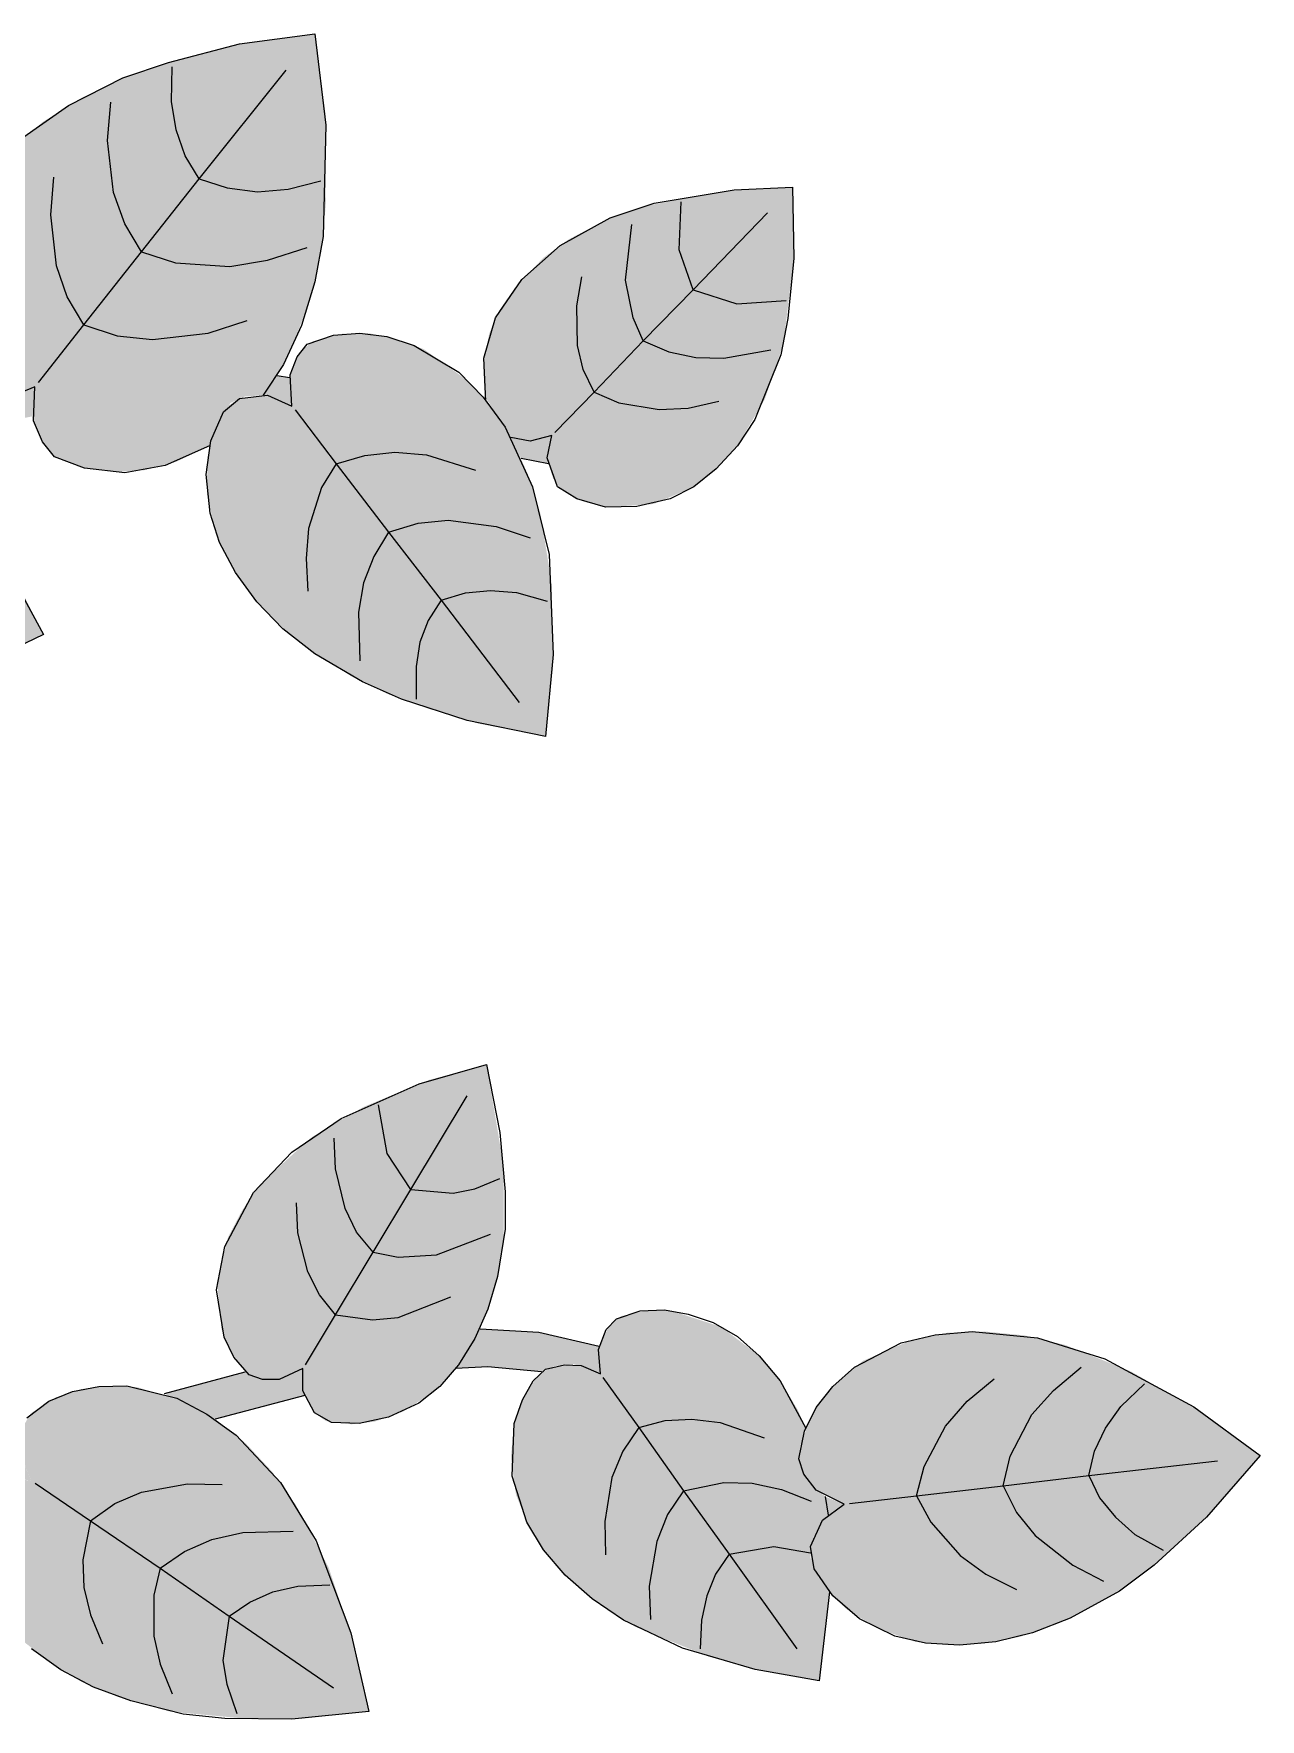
# Model space of a CAD drawing. Header units: metres. Extents: x 0 to 8.79, y -6.64 to 2.65.
# Drawn here: x 3.3716 to 3.5632, y -5.7589 to -5.4955 of the extents above; entities that cross this region are included whole.
import ezdxf

# ---------------------------------------------------------------- set-up
doc = ezdxf.new("R2010")
doc.units = ezdxf.units.M
doc.layers.add('VEG-HOJAS', color=117, linetype='Continuous', lineweight=18, true_color=0x2e5e38)
doc.layers.add('VEG-NERVIOS', color=115, linetype='Continuous', lineweight=9, true_color=0x528c5c)
doc.layers.add('VEG-RELLENO', color=253, linetype='Continuous', true_color=0x96c896)

# ---------------------------------------------------------------- blocks, each defined once
blk = doc.blocks.new('VEG_Pothos_colgante_PLANTA')
at = {"layer": 'VEG-RELLENO', "true_color": 0x5f9058}
h = blk.add_hatch(color=83, dxfattribs=at)
h.dxf.hatch_style = 1
h.paths.add_polyline_path([(0.2155, 0.2501), (0.2171, 0.2379), (0.2172, 0.2235), (0.2165, 0.216), (0.2149, 0.209), (0.2116, 0.2003), (0.2084, 0.1948), (0.2074, 0.1936), (0.2045, 0.1934), (0.2023, 0.1924), (0.2006, 0.19), (0.199, 0.1857), (0.1938, 0.1832), (0.1889, 0.1819), (0.1842, 0.1816), (0.1795, 0.1822), (0.1748, 0.184), (0.1729, 0.1863), (0.1713, 0.1903), (0.1717, 0.1949), (0.1668, 0.1933), (0.1626, 0.194), (0.1603, 0.1957), (0.1578, 0.2002), (0.1567, 0.2046), (0.1564, 0.2092), (0.157, 0.2142), (0.1579, 0.2176), (0.1603, 0.2226), (0.1637, 0.2276), (0.1679, 0.2322), (0.1731, 0.2364), (0.1791, 0.2401), (0.1855, 0.2432), (0.1926, 0.2456), (0.2037, 0.2485)])
h.paths.add_polyline_path([(0.1869, 0.2033), (0.1931, 0.2103), (0.1979, 0.218), (0.2018, 0.2262), (0.2043, 0.2351), (0.1982, 0.2281), (0.1934, 0.2204), (0.1895, 0.2122)], flags=0)
at = {"layer": 'VEG-RELLENO', "true_color": 0xced696}
h = blk.add_hatch(color=71, dxfattribs=at)
h.dxf.hatch_style = 1
h.paths.add_polyline_path([(0.1869, 0.2033), (0.1895, 0.2122), (0.1934, 0.2204), (0.1982, 0.2281), (0.2043, 0.2351), (0.2018, 0.2262), (0.1979, 0.218), (0.1931, 0.2103)])
at = {"layer": 'VEG-RELLENO', "true_color": 0x6ca464}
h = blk.add_hatch(color=83, dxfattribs=at)
h.dxf.hatch_style = 1
h.paths.add_polyline_path([(0.2901, 0.2261), (0.2903, 0.215), (0.2887, 0.2017), (0.2858, 0.193), (0.2815, 0.1857), (0.2782, 0.1821), (0.2747, 0.1793), (0.2684, 0.1766), (0.2609, 0.1761), (0.2574, 0.177), (0.254, 0.1788), (0.2527, 0.1806), (0.2519, 0.1832), (0.2525, 0.1873), (0.2491, 0.1864), (0.2461, 0.187), (0.242, 0.1935), (0.2418, 0.1982), (0.2427, 0.2032), (0.2443, 0.2069), (0.2468, 0.2105), (0.2512, 0.2151), (0.2552, 0.218), (0.2616, 0.2213), (0.2667, 0.2231), (0.2795, 0.2255)])
h.paths.add_polyline_path([(0.2626, 0.1946), (0.269, 0.1977), (0.2748, 0.2017), (0.28, 0.2063), (0.2845, 0.2119), (0.278, 0.2087), (0.2723, 0.2047), (0.2671, 0.2001)], flags=0)
at = {"layer": 'VEG-RELLENO', "true_color": 0xced696}
h = blk.add_hatch(color=71, dxfattribs=at)
h.dxf.hatch_style = 1
h.paths.add_polyline_path([(0.2626, 0.1946), (0.2671, 0.2001), (0.2723, 0.2047), (0.278, 0.2087), (0.2845, 0.2119), (0.28, 0.2063), (0.2748, 0.2017), (0.269, 0.1977)])
at = {"layer": 'VEG-RELLENO', "true_color": 0x699f61}
h = blk.add_hatch(color=83, dxfattribs=at)
h.dxf.hatch_style = 1
h.paths.add_polyline_path([(0.2515, 0.1403), (0.241, 0.1423), (0.2333, 0.1446), (0.2269, 0.1469), (0.221, 0.1498), (0.2137, 0.1545), (0.2091, 0.1585), (0.2052, 0.1628), (0.2021, 0.1675), (0.2, 0.1721), (0.1986, 0.1782), (0.1987, 0.1839), (0.1996, 0.1878), (0.2017, 0.1918), (0.2037, 0.1931), (0.2081, 0.1936), (0.2119, 0.1919), (0.2116, 0.1968), (0.2131, 0.2003), (0.2151, 0.202), (0.2197, 0.2032), (0.2239, 0.2033), (0.2281, 0.2024), (0.2325, 0.2008), (0.2392, 0.196), (0.243, 0.1918), (0.2462, 0.1869), (0.2487, 0.1814), (0.2507, 0.1752), (0.2525, 0.1641), (0.2527, 0.1512)])
h.paths.add_polyline_path([(0.2213, 0.1806), (0.2244, 0.1726), (0.2286, 0.1653), (0.2337, 0.1586), (0.2398, 0.1526), (0.2368, 0.1606), (0.2326, 0.1679), (0.2275, 0.1746)], flags=0)
at = {"layer": 'VEG-RELLENO', "true_color": 0x87a96a}
h = blk.add_hatch(color=63, dxfattribs=at)
h.dxf.hatch_style = 1
h.paths.add_polyline_path([(0.0488, 0.0737), (0.0612, 0.0966), (0.0651, 0.0959), (0.0634, 0.093), (0.0633, 0.0903), (0.064, 0.0888), (0.0508, 0.0655), (0.0504, 0.0688)])
h.paths.add_polyline_path([(0.0714, 0.1184), (0.0794, 0.1327), (0.0824, 0.1331), (0.0849, 0.1355), (0.0858, 0.1369), (0.0863, 0.14), (0.0899, 0.1374), (0.0791, 0.1204)])
h.paths.add_polyline_path([(0.1009, 0.1617), (0.1136, 0.1736), (0.1199, 0.1779), (0.1224, 0.1743), (0.1194, 0.1737), (0.1169, 0.1719), (0.1152, 0.1694), (0.115, 0.1669), (0.107, 0.1596), (0.1024, 0.1543)])
h.paths.add_polyline_path([(0.15, 0.1914), (0.1616, 0.1945), (0.1643, 0.1936), (0.1674, 0.1933), (0.1717, 0.1949), (0.1713, 0.1903), (0.1601, 0.188), (0.1503, 0.1852), (0.1423, 0.1887)])
h.paths.add_polyline_path([(0.2115, 0.1964), (0.2119, 0.1919), (0.2074, 0.1936), (0.2096, 0.1967)])
h.paths.add_polyline_path([(0.2477, 0.1837), (0.2461, 0.187), (0.2491, 0.1864), (0.2525, 0.1873), (0.252, 0.1829)])
h.paths.add_polyline_path([(0.0383, 0.0535), (0.0418, 0.0514), (0.0382, 0.0509)])
at = {"layer": 'VEG-RELLENO', "true_color": 0x689d60}
h = blk.add_hatch(color=83, dxfattribs=at)
h.dxf.hatch_style = 1
h.paths.add_polyline_path([(0.1731, 0.1562), (0.158, 0.1495), (0.1467, 0.1466), (0.1394, 0.1463), (0.1344, 0.1468), (0.1297, 0.148), (0.1255, 0.1499), (0.122, 0.1523), (0.1184, 0.1563), (0.1161, 0.1607), (0.1152, 0.1643), (0.1151, 0.1686), (0.116, 0.1708), (0.1189, 0.1735), (0.1224, 0.1743), (0.12, 0.1776), (0.1195, 0.1807), (0.1202, 0.1828), (0.1228, 0.1857), (0.1257, 0.1876), (0.1328, 0.1897), (0.1396, 0.1894), (0.1485, 0.1862), (0.1569, 0.1801), (0.1643, 0.1716), (0.169, 0.1643)])
h.paths.add_polyline_path([(0.1361, 0.1764), (0.1416, 0.1718), (0.1475, 0.1682), (0.1538, 0.1654), (0.1607, 0.1635), (0.1553, 0.1681), (0.1493, 0.1717), (0.143, 0.1745)], flags=0)
at = {"layer": 'VEG-RELLENO', "true_color": 0xced696}
h = blk.add_hatch(color=71, dxfattribs=at)
h.dxf.hatch_style = 1
h.paths.add_polyline_path([(0.2213, 0.1806), (0.2275, 0.1746), (0.2326, 0.1679), (0.2368, 0.1606), (0.2398, 0.1526), (0.2337, 0.1586), (0.2286, 0.1653), (0.2244, 0.1726)])
at = {"layer": 'VEG-RELLENO', "true_color": 0x5e8f58}
h = blk.add_hatch(color=83, dxfattribs=at)
h.dxf.hatch_style = 1
h.paths.add_polyline_path([(0.2423, 0.089), (0.245, 0.073), (0.245, 0.0614), (0.2436, 0.0541), (0.2419, 0.0492), (0.2397, 0.0448), (0.2369, 0.0409), (0.2339, 0.0378), (0.2293, 0.0348), (0.2248, 0.0332), (0.2212, 0.0328), (0.2172, 0.0333), (0.2154, 0.0346), (0.2136, 0.038), (0.2136, 0.0415), (0.2099, 0.0398), (0.2066, 0.0399), (0.2046, 0.041), (0.2023, 0.0443), (0.2009, 0.0476), (0.2002, 0.0551), (0.2019, 0.062), (0.2041, 0.0662), (0.2069, 0.0703), (0.2149, 0.0776), (0.2231, 0.0824), (0.2333, 0.0866)])
h.paths.add_polyline_path([(0.2229, 0.0506), (0.2265, 0.057), (0.229, 0.0637), (0.2307, 0.0707), (0.2313, 0.078), (0.2277, 0.0716), (0.2252, 0.0649), (0.2235, 0.0579)], flags=0)
at = {"layer": 'VEG-RELLENO', "true_color": 0xced696}
h = blk.add_hatch(color=71, dxfattribs=at)
h.dxf.hatch_style = 1
h.paths.add_polyline_path([(0.2229, 0.0506), (0.2235, 0.0579), (0.2252, 0.0649), (0.2277, 0.0716), (0.2313, 0.078), (0.2307, 0.0707), (0.229, 0.0637), (0.2265, 0.057)])
at = {"layer": 'VEG-RELLENO', "true_color": 0x5e8f58}
h = blk.add_hatch(color=83, dxfattribs=at)
h.dxf.hatch_style = 1
h.paths.add_polyline_path([(0.2943, -0.0073), (0.2843, -0.0055), (0.277, -0.0035), (0.2654, 0.0012), (0.2588, 0.0055), (0.2546, 0.0092), (0.2512, 0.0132), (0.2486, 0.0175), (0.2469, 0.0218), (0.2461, 0.0276), (0.2466, 0.0329), (0.2479, 0.0366), (0.2502, 0.0403), (0.2523, 0.0417), (0.2565, 0.0421), (0.2601, 0.0407), (0.2599, 0.0451), (0.2615, 0.0482), (0.2633, 0.0497), (0.2675, 0.0506), (0.2713, 0.0505), (0.279, 0.048), (0.2849, 0.0435), (0.2882, 0.0396), (0.2909, 0.0351), (0.2922, 0.0322), (0.2913, 0.0293), (0.2913, 0.0265), (0.2929, 0.0236), (0.2952, 0.0215), (0.2957, 0.0186), (0.2934, 0.0152), (0.2929, 0.012), (0.294, 0.0092), (0.2959, 0.0066)])
h.paths.add_polyline_path([(0.2749, 0.0348), (0.2772, 0.0274), (0.2807, 0.0206), (0.2849, 0.0143), (0.2901, 0.0086), (0.2878, 0.016), (0.2843, 0.0228), (0.2802, 0.0291)], flags=0)
at = {"layer": 'VEG-RELLENO', "true_color": 0x87a96a}
h = blk.add_hatch(color=63, dxfattribs=at)
h.dxf.hatch_style = 1
h.paths.add_polyline_path([(0.0784, 0.0022), (0.0866, 0.0032), (0.0882, -0.0006), (0.0844, -0.0008), (0.0822, -0.002), (0.0808, -0.0035), (0.0734, -0.0041)])
h.paths.add_polyline_path([(0.1141, 0.0088), (0.1171, 0.007), (0.1191, 0.0069), (0.1219, 0.0077), (0.1243, 0.0099), (0.1259, 0.0059), (0.1166, 0.0033), (0.1107, 0.008)])
h.paths.add_polyline_path([(0.1485, 0.0194), (0.1694, 0.0284), (0.1711, 0.024), (0.1677, 0.0245), (0.1646, 0.0236), (0.1622, 0.0217), (0.1613, 0.0182), (0.1454, 0.0119)])
h.paths.add_polyline_path([(0.192, 0.0376), (0.2046, 0.041), (0.2066, 0.0399), (0.2099, 0.0398), (0.2136, 0.0415), (0.2139, 0.0373), (0.1999, 0.0336)])
h.paths.add_polyline_path([(0.2413, 0.0477), (0.2505, 0.0472), (0.2599, 0.045), (0.2601, 0.0407), (0.2559, 0.0422), (0.253, 0.0419), (0.2509, 0.041), (0.2425, 0.0418), (0.2375, 0.0415)])
h.paths.add_polyline_path([(0.2982, 0.0203), (0.2957, 0.0186), (0.2952, 0.0215)])
at = {"layer": 'VEG-RELLENO', "true_color": 0x669b5f}
h = blk.add_hatch(color=83, dxfattribs=at)
h.dxf.hatch_style = 1
h.paths.add_polyline_path([(0.3632, 0.0279), (0.3561, 0.0196), (0.3501, 0.0139), (0.3448, 0.0093), (0.3393, 0.0056), (0.3315, 0.0016), (0.3257, -0.0004), (0.3199, -0.0015), (0.3143, -0.0017), (0.3093, -0.0012), (0.3032, 0.001), (0.2984, 0.004), (0.2955, 0.0071), (0.2931, 0.0111), (0.2929, 0.0137), (0.2948, 0.0178), (0.2982, 0.0203), (0.2938, 0.0225), (0.2915, 0.0257), (0.2911, 0.0283), (0.2925, 0.0329), (0.2946, 0.0366), (0.2975, 0.0397), (0.3011, 0.0427), (0.3088, 0.046), (0.3143, 0.0471), (0.3201, 0.0473), (0.3263, 0.0467), (0.3327, 0.0452), (0.3431, 0.041), (0.3543, 0.0345)])
h.paths.add_polyline_path([(0.3133, 0.0189), (0.3219, 0.0192), (0.3302, 0.0208), (0.3383, 0.0233), (0.346, 0.0272), (0.3373, 0.0269), (0.329, 0.0254), (0.321, 0.0228)], flags=0)
at = {"layer": 'VEG-RELLENO', "true_color": 0x64985d}
h = blk.add_hatch(color=83, dxfattribs=at)
h.dxf.hatch_style = 1
h.paths.add_polyline_path([(0.2239, -0.0121), (0.2136, -0.0132), (0.2058, -0.0133), (0.1928, -0.0121), (0.1847, -0.0098), (0.1791, -0.0075), (0.1742, -0.0045), (0.1699, -0.0011), (0.1665, 0.0025), (0.1633, 0.0077), (0.1615, 0.0129), (0.1612, 0.0168), (0.1619, 0.021), (0.1633, 0.0228), (0.1671, 0.0244), (0.1711, 0.024), (0.1694, 0.0285), (0.1698, 0.0323), (0.1711, 0.0345), (0.175, 0.037), (0.179, 0.0383), (0.1831, 0.0388), (0.1877, 0.0386), (0.1955, 0.0362), (0.2002, 0.0334), (0.2047, 0.0298), (0.2088, 0.0254), (0.2125, 0.0202), (0.2176, 0.0105), (0.2216, -0.0015)])
h.paths.add_polyline_path([(0.1831, 0.0158), (0.1883, 0.0092), (0.1944, 0.0036), (0.201, -0.0013), (0.2086, -0.0051), (0.2034, 0.0016), (0.1973, 0.0072), (0.1906, 0.012)], flags=0)
at = {"layer": 'VEG-RELLENO', "true_color": 0xced696}
h = blk.add_hatch(color=71, dxfattribs=at)
h.dxf.hatch_style = 1
h.paths.add_polyline_path([(0.2749, 0.0348), (0.2802, 0.0291), (0.2843, 0.0228), (0.2878, 0.016), (0.2901, 0.0086), (0.2849, 0.0143), (0.2807, 0.0206), (0.2772, 0.0274)])
h = blk.add_hatch(color=71, dxfattribs=at)
h.dxf.hatch_style = 1
h.paths.add_polyline_path([(0.3133, 0.0189), (0.321, 0.0228), (0.329, 0.0254), (0.3373, 0.0269), (0.346, 0.0272), (0.3383, 0.0233), (0.3302, 0.0208), (0.3219, 0.0192)])
h = blk.add_hatch(color=71, dxfattribs=at)
h.dxf.hatch_style = 1
h.paths.add_polyline_path([(0.1831, 0.0158), (0.1906, 0.012), (0.1973, 0.0072), (0.2034, 0.0016), (0.2086, -0.0051), (0.201, -0.0013), (0.1944, 0.0036), (0.1883, 0.0092)])
at = {"layer": 'VEG-HOJAS'}
for points in [[(0.199, 0.1857), (0.1921, 0.1826), (0.1858, 0.1815), (0.1795, 0.1822), (0.1748, 0.184), (0.1729, 0.1863), (0.1715, 0.1896), (0.1717, 0.1949), (0.1681, 0.1934)], [(0.1695, 0.2336), (0.177, 0.2389), (0.1855, 0.2432), (0.1926, 0.2456), (0.2037, 0.2485), (0.2155, 0.2501), (0.2172, 0.2358), (0.2168, 0.2184), (0.2155, 0.2113), (0.2134, 0.2045), (0.2106, 0.1984), (0.2074, 0.1936)], [(0.2422, 0.1927), (0.2419, 0.1994), (0.2437, 0.2057), (0.2478, 0.2117), (0.2538, 0.217), (0.2616, 0.2213), (0.2685, 0.2236), (0.281, 0.2257), (0.2901, 0.2261), (0.2903, 0.215), (0.2894, 0.2056), (0.2883, 0.1999), (0.2842, 0.1898), (0.2815, 0.1857), (0.2782, 0.1821), (0.2747, 0.1793), (0.271, 0.1774), (0.2658, 0.1762), (0.2609, 0.1761), (0.2564, 0.1774), (0.2534, 0.1793), (0.2518, 0.1838), (0.2525, 0.1873), (0.2491, 0.1864), (0.2461, 0.187)], [(0.2096, 0.1967), (0.2115, 0.1964)], [(0.1664, 0.1685), (0.1731, 0.1562), (0.1631, 0.1514)], [(0.252, 0.1829), (0.2477, 0.1837)], [(0.2959, 0.0066), (0.2943, -0.0073), (0.2843, -0.0055), (0.2729, -0.0022), (0.2637, 0.0022), (0.2588, 0.0055), (0.2546, 0.0092), (0.2512, 0.0132), (0.2486, 0.0175), (0.2463, 0.0247), (0.2466, 0.0329), (0.2479, 0.0366), (0.2496, 0.0396), (0.2515, 0.0414), (0.2545, 0.0421), (0.2571, 0.042), (0.2601, 0.0407), (0.2598, 0.0445), (0.261, 0.0476), (0.2626, 0.0493), (0.2663, 0.0505), (0.2701, 0.0507), (0.2738, 0.05), (0.2777, 0.0487), (0.2815, 0.0465), (0.2849, 0.0435), (0.2882, 0.0396), (0.2922, 0.0322)], [(0.2413, 0.0477), (0.2505, 0.0472), (0.2599, 0.045)], [(0.192, 0.0376), (0.2046, 0.041)], [(0.2509, 0.041), (0.2425, 0.0418), (0.2375, 0.0415)], [(0.1705, 0.0338), (0.1739, 0.0364), (0.1776, 0.0379), (0.1817, 0.0387), (0.1861, 0.0388), (0.1939, 0.0369), (0.1986, 0.0344), (0.2032, 0.0311), (0.2101, 0.0237), (0.2157, 0.0146), (0.2211, 0.0002), (0.2239, -0.0121), (0.2119, -0.0133), (0.2014, -0.0132), (0.1949, -0.0125), (0.1867, -0.0104), (0.1809, -0.0083), (0.1758, -0.0056), (0.1712, -0.0023)], [(0.2139, 0.0373), (0.1999, 0.0336)], [(0.2952, 0.0215), (0.2957, 0.0186)]]:
    blk.add_lwpolyline(points, dxfattribs=at)
for points in [[(0.2515, 0.1403), (0.2393, 0.1428), (0.229, 0.1461), (0.2229, 0.1488), (0.2155, 0.1532), (0.2105, 0.1571), (0.2064, 0.1613), (0.2031, 0.1659), (0.2006, 0.1706), (0.1991, 0.1752), (0.1985, 0.1812), (0.1992, 0.1865), (0.2012, 0.191), (0.2037, 0.1931), (0.2081, 0.1936), (0.2119, 0.1919), (0.2116, 0.1968), (0.2127, 0.1996), (0.2143, 0.2016), (0.2184, 0.203), (0.2225, 0.2033), (0.2267, 0.2028), (0.231, 0.2014), (0.238, 0.1972), (0.2418, 0.1933), (0.2452, 0.1886), (0.2495, 0.1793), (0.2521, 0.1687), (0.2527, 0.1531)], [(0.2423, 0.089), (0.2444, 0.0784), (0.2452, 0.0691), (0.2452, 0.0633), (0.244, 0.0559), (0.2425, 0.0508), (0.2405, 0.0462), (0.2379, 0.0421), (0.235, 0.0387), (0.2317, 0.0361), (0.227, 0.0339), (0.2224, 0.0329), (0.2181, 0.0331), (0.2154, 0.0346), (0.2136, 0.038), (0.2136, 0.0415), (0.2099, 0.0398), (0.2073, 0.0398), (0.2052, 0.0405), (0.2028, 0.0433), (0.2013, 0.0464), (0.2001, 0.0538), (0.2014, 0.0606), (0.2059, 0.069), (0.2119, 0.0753), (0.2196, 0.0806), (0.2318, 0.086)], [(0.3632, 0.0279), (0.3548, 0.0183), (0.3466, 0.0108), (0.3412, 0.0067), (0.3335, 0.0025), (0.3276, 0.0002), (0.3219, -0.0012), (0.3162, -0.0017), (0.3109, -0.0014), (0.3061, -0.0003), (0.3006, 0.0024), (0.2964, 0.006), (0.2935, 0.0102), (0.2929, 0.0137), (0.2948, 0.0178), (0.2982, 0.0203), (0.2938, 0.0225), (0.2919, 0.025), (0.2911, 0.0274), (0.292, 0.0317), (0.2938, 0.0354), (0.2964, 0.0387), (0.2998, 0.0417), (0.3071, 0.0455), (0.3124, 0.0468), (0.3182, 0.0473), (0.3284, 0.0463), (0.3389, 0.043), (0.3528, 0.0355)]]:
    blk.add_lwpolyline(points, close=True, dxfattribs=at)
at = {"layer": 'VEG-NERVIOS'}
for points in [[(0.1974, 0.2274), (0.1952, 0.231), (0.1938, 0.2351), (0.1931, 0.2395), (0.1932, 0.2449)], [(0.1974, 0.2274), (0.211, 0.2444)], [(0.1884, 0.216), (0.1858, 0.2204), (0.184, 0.2253), (0.1831, 0.2334), (0.1836, 0.2394)], [(0.1794, 0.2046), (0.1768, 0.209), (0.1751, 0.2138), (0.1742, 0.2218), (0.1747, 0.2277)], [(0.1884, 0.216), (0.1974, 0.2274)], [(0.1974, 0.2274), (0.2018, 0.226), (0.2065, 0.2254), (0.2113, 0.2258), (0.2164, 0.2271)], [(0.2746, 0.2101), (0.2724, 0.2163), (0.2727, 0.2238)], [(0.2746, 0.2101), (0.2862, 0.2221)], [(0.2668, 0.2021), (0.2652, 0.2057), (0.264, 0.2116), (0.265, 0.2203)], [(0.1794, 0.2046), (0.1884, 0.216)], [(0.1884, 0.216), (0.1937, 0.2143), (0.2022, 0.2137), (0.2081, 0.2147), (0.2143, 0.2167)], [(0.2591, 0.1941), (0.2574, 0.1976), (0.2565, 0.2014), (0.2564, 0.2076), (0.2572, 0.2121)], [(0.2668, 0.2021), (0.2746, 0.2101)], [(0.2746, 0.2101), (0.2814, 0.2079), (0.2891, 0.2084)], [(0.1723, 0.1956), (0.1794, 0.2046)], [(0.1794, 0.2046), (0.1846, 0.2029), (0.1901, 0.2023), (0.1988, 0.2033), (0.2049, 0.2053)], [(0.2591, 0.1941), (0.2668, 0.2021)], [(0.2668, 0.2021), (0.2708, 0.2004), (0.275, 0.1995), (0.2794, 0.1994), (0.2867, 0.2007)], [(0.253, 0.1878), (0.2591, 0.1941)], [(0.2591, 0.1941), (0.263, 0.1924), (0.2693, 0.1914), (0.2738, 0.1916), (0.2786, 0.1927)], [(0.2124, 0.1913), (0.2188, 0.1829)], [(0.2188, 0.1829), (0.2233, 0.1842), (0.228, 0.1847), (0.2329, 0.1843), (0.2406, 0.1819)], [(0.2188, 0.1829), (0.2165, 0.1792), (0.2145, 0.1728), (0.2141, 0.1681), (0.2144, 0.163)], [(0.2188, 0.1829), (0.227, 0.1722)], [(0.227, 0.1722), (0.2316, 0.1736), (0.2363, 0.1741), (0.2438, 0.1731), (0.2491, 0.1713)], [(0.227, 0.1722), (0.2247, 0.1684), (0.2231, 0.1643), (0.2223, 0.1597), (0.2225, 0.1521)], [(0.227, 0.1722), (0.2352, 0.1616)], [(0.2352, 0.1616), (0.2332, 0.1584), (0.2319, 0.155), (0.2313, 0.1512), (0.2313, 0.1461)], [(0.2352, 0.1616), (0.239, 0.1627), (0.2429, 0.1631), (0.247, 0.1628), (0.2518, 0.1614)], [(0.2352, 0.1616), (0.2474, 0.1456)], [(0.2305, 0.0695), (0.2268, 0.0751), (0.2254, 0.0827)], [(0.2305, 0.0695), (0.2393, 0.0841)], [(0.2246, 0.0597), (0.222, 0.0628), (0.2202, 0.0665), (0.2187, 0.0727), (0.2185, 0.0775)], [(0.2305, 0.0695), (0.2371, 0.0689), (0.2405, 0.0696), (0.2444, 0.0712)], [(0.2246, 0.0597), (0.2305, 0.0695)], [(0.2187, 0.0499), (0.2162, 0.053), (0.2144, 0.0566), (0.2128, 0.0627), (0.2126, 0.0674)], [(0.2246, 0.0597), (0.2285, 0.0589), (0.2345, 0.0593), (0.2429, 0.0625)], [(0.2187, 0.0499), (0.2246, 0.0597)], [(0.2187, 0.0499), (0.2245, 0.0491), (0.2285, 0.0495), (0.2367, 0.0527)], [(0.214, 0.0421), (0.2187, 0.0499)], [(0.2605, 0.0401), (0.2661, 0.0323)], [(0.3095, 0.0216), (0.3107, 0.0262), (0.314, 0.0325), (0.3174, 0.0364), (0.3216, 0.0399)], [(0.323, 0.0232), (0.3241, 0.0278), (0.3275, 0.0343), (0.3309, 0.0381), (0.3352, 0.0417)], [(0.3364, 0.0248), (0.3373, 0.0286), (0.339, 0.0322), (0.3414, 0.0356), (0.3451, 0.0391)], [(0.2661, 0.0323), (0.2636, 0.0286), (0.2619, 0.0245), (0.2608, 0.0176), (0.2609, 0.0124)], [(0.2661, 0.0323), (0.2702, 0.0334), (0.2744, 0.0336), (0.2788, 0.0331), (0.2857, 0.0307)], [(0.2661, 0.0323), (0.2731, 0.0224)], [(0.3364, 0.0248), (0.3565, 0.0271)], [(0.323, 0.0232), (0.3364, 0.0248)], [(0.3364, 0.0248), (0.3381, 0.0213), (0.3406, 0.0183), (0.3436, 0.0156), (0.348, 0.0131)], [(0.1718, 0.0236), (0.1804, 0.0177)], [(0.1804, 0.0177), (0.1842, 0.0204), (0.1884, 0.0222), (0.1956, 0.0235), (0.201, 0.0234)], [(0.2731, 0.0224), (0.2706, 0.0187), (0.2689, 0.0145), (0.2677, 0.0075), (0.2679, 0.0023)], [(0.2731, 0.0224), (0.2794, 0.0237), (0.2838, 0.0236), (0.2884, 0.0226), (0.293, 0.0208)], [(0.2731, 0.0224), (0.2802, 0.0125)], [(0.299, 0.0204), (0.3095, 0.0216)], [(0.3095, 0.0216), (0.323, 0.0232)], [(0.3095, 0.0216), (0.3117, 0.0175), (0.3163, 0.0123), (0.3203, 0.0094), (0.3251, 0.007)], [(0.323, 0.0232), (0.3251, 0.019), (0.328, 0.0154), (0.3339, 0.0108), (0.3387, 0.0083)], [(0.1804, 0.0177), (0.1792, 0.0116), (0.1794, 0.0073), (0.1804, 0.003), (0.1823, -0.0015)], [(0.1804, 0.0177), (0.1913, 0.0103)], [(0.1913, 0.0103), (0.1951, 0.0129), (0.1994, 0.0148), (0.2042, 0.0159), (0.2121, 0.0161)], [(0.2802, 0.0125), (0.2872, 0.0137), (0.2929, 0.0127)], [(0.2802, 0.0125), (0.2781, 0.0094), (0.2767, 0.006), (0.2759, 0.0022), (0.2757, -0.0023)], [(0.2802, 0.0125), (0.2908, -0.0023)], [(0.1913, 0.0103), (0.1903, 0.0061), (0.1903, -0.0003), (0.1913, -0.0047), (0.1932, -0.0093)], [(0.1913, 0.0103), (0.2021, 0.0028)], [(0.2021, 0.0028), (0.2053, 0.005), (0.2089, 0.0066), (0.2128, 0.0075), (0.2178, 0.0077)], [(0.2021, 0.0028), (0.2011, -0.0041), (0.2017, -0.0078), (0.2033, -0.0124)], [(0.2021, 0.0028), (0.2184, -0.0084)]]:
    blk.add_lwpolyline(points, dxfattribs=at)

msp = doc.modelspace()

# ---------------------------------------------------------------- block references
msp.add_blockref('VEG_Pothos_colgante_PLANTA', (3.2, -5.74561))

doc.saveas('drawing.dxf')
